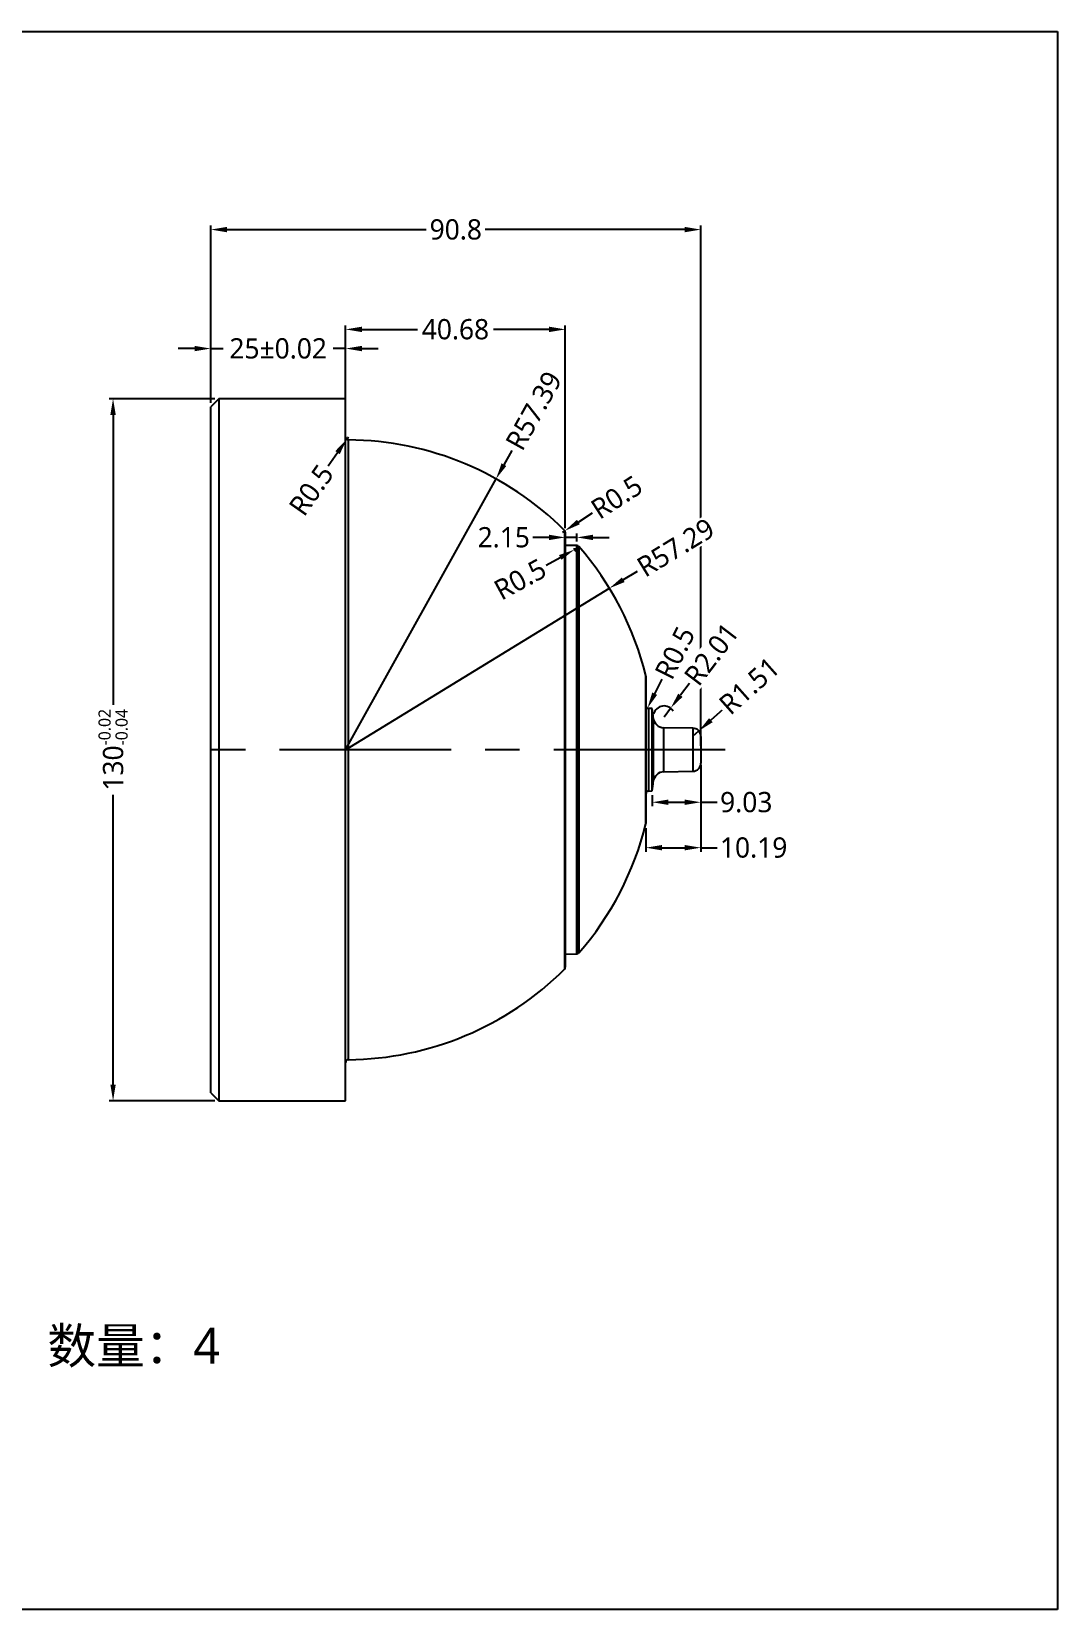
# Model space of a CAD drawing. Header units: millimetres. Extents: x 28 to 1246, y 183 to 662.
# Drawn here: x 1055.7 to 1245.8, y 182.9 to 475.1 of the extents above; entities that cross this region are included whole.
import ezdxf

# ---------------------------------------------------------------- set-up
doc = ezdxf.new("R2010")
doc.units = ezdxf.units.MM
doc.linetypes.add('CENTER', pattern=[50.8, 31.75, -6.35, 6.35, -6.35])
doc.layers.add('1', color=7, linetype='Continuous', true_color=0xffffff)
doc.layers.add('dim', color=82, linetype='Continuous', lineweight=9)
doc.layers.add('moldbase', color=7, linetype='Continuous', lineweight=20)
doc.styles.add('Capful-A', font='')
doc.styles.get("Standard").update_dxf_attribs({"font": 'arial.ttf'})
doc.styles.get('Capful-A').set_extended_font_data('Microsoft YaHei')
doc.dimstyles.new('Capful-A-1.5', dxfattribs={"dimscale": 1.5, "dimtxt": 2.5, "dimasz": 2.5, "dimexe": 1.5, "dimexo": 1, "dimgap": 1.5, "dimtad": 0, "dimdsep": 46, "dimtxsty": 'Capful-A', "dimcen": 0, "dimclrt": 2, "dimazin": 2, "dimtfac": 1, "dimtmove": 0, "dimatfit": 3, "dimfxl": 0, "dimtolj": 1, "dimtzin": 0, "dimarcsym": 0})

# ---------------------------------------------------------------- blocks, each defined once
blk = doc.blocks.new('TK')
for p, q in [((0, 294), (415.8, 294)), ((415.8, 294), (415.8, 0)), ((415.8, 0), (0, 0))]:
    blk.add_line(p, q)
blk = doc.blocks.new('*D104')
at = {"layer": 'Defpoints', "color": 0, "transparency": 16777216}
for p in [(1090.44, 407.11), (1070.85, 277.11), (1090.44, 277.11)]:
    blk.add_point(p, dxfattribs=at)
at = {"layer": 'dim', "color": 0, "lineweight": -2, "transparency": 16777216}
for p, q in [((1089.69, 407.11), (1070.1, 407.11)), ((1070.85, 404.11), (1070.85, 350.44)), ((1070.85, 280.11), (1070.85, 333.78)), ((1089.69, 277.11), (1070.1, 277.11))]:
    blk.add_line(p, q, dxfattribs=at)
at = {"layer": 'dim', "color": 0, "transparency": 16777216}
for points in [[(1070.35, 404.11), (1071.35, 404.11), (1070.85, 407.11)], [(1070.35, 280.11), (1071.35, 280.11), (1070.85, 277.11)]]:
    blk.add_solid(points, dxfattribs=at)
at = {"layer": 'dim', "color": 2, "transparency": 16777216, "insert": (1070.85, 342.11), "char_height": 3.75, "attachment_point": 5, "rotation": 90, "style": 'Capful-A', "bg_fill": 3, "box_fill_scale": 1.1, "bg_fill_color": 256, "bg_fill_true_color": 13158600, "bg_fill_transparency": 0}
blk.add_mtext('\\A1;130{\\H2.25;\\S-0.02^ -0.04;}', dxfattribs=at)
blk = doc.blocks.new('*D105')
at = {"layer": 'Defpoints', "color": 0, "transparency": 16777216}
for p in [(1113.94, 416.4), (1088.94, 405.61), (1113.94, 405.61)]:
    blk.add_point(p, dxfattribs=at)
at = {"layer": 'dim', "color": 0, "lineweight": -2, "transparency": 16777216}
for p, q in [((1085.94, 416.4), (1082.94, 416.4)), ((1088.94, 406.36), (1088.94, 417.15)), ((1088.94, 416.4), (1091.26, 416.4)), ((1113.94, 416.4), (1111.62, 416.4)), ((1113.94, 406.36), (1113.94, 417.15)), ((1116.94, 416.4), (1119.94, 416.4))]:
    blk.add_line(p, q, dxfattribs=at)
at = {"layer": 'dim', "color": 0, "transparency": 16777216}
for points in [[(1085.94, 416.9), (1085.94, 415.9), (1088.94, 416.4)], [(1116.94, 416.9), (1116.94, 415.9), (1113.94, 416.4)]]:
    blk.add_solid(points, dxfattribs=at)
at = {"layer": 'dim', "color": 2, "transparency": 16777216, "insert": (1101.44, 416.4), "char_height": 3.75, "attachment_point": 5, "style": 'Capful-A', "bg_fill": 3, "box_fill_scale": 1.1, "bg_fill_color": 256, "bg_fill_true_color": 13158600, "bg_fill_transparency": 0}
blk.add_mtext('\\A1;25±0.02', dxfattribs=at)
blk = doc.blocks.new('*D106')
at = {"layer": 'Defpoints', "color": 0, "transparency": 16777216}
for p in [(1179.74, 438.43), (1088.94, 405.61), (1179.74, 342.11)]:
    blk.add_point(p, dxfattribs=at)
at = {"layer": 'dim', "color": 0, "lineweight": -2, "transparency": 16777216}
for p, q in [((1088.94, 406.36), (1088.94, 439.18)), ((1091.94, 438.43), (1128.87, 438.43)), ((1176.74, 438.43), (1139.81, 438.43)), ((1179.74, 342.86), (1179.74, 439.18))]:
    blk.add_line(p, q, dxfattribs=at)
at = {"layer": 'dim', "color": 0, "transparency": 16777216}
for points in [[(1091.94, 438.93), (1091.94, 437.93), (1088.94, 438.43)], [(1176.74, 438.93), (1176.74, 437.93), (1179.74, 438.43)]]:
    blk.add_solid(points, dxfattribs=at)
at = {"layer": 'dim', "color": 2, "transparency": 16777216, "insert": (1134.34, 438.43), "char_height": 3.75, "attachment_point": 5, "style": 'Capful-A', "bg_fill": 3, "box_fill_scale": 1.1, "bg_fill_color": 256, "bg_fill_true_color": 13158600, "bg_fill_transparency": 0}
blk.add_mtext('\\A1;90.8', dxfattribs=at)
blk = doc.blocks.new('*D107')
at = {"layer": 'Defpoints', "color": 0, "transparency": 16777216}
for p in [(1179.74, 339.63), (1169.55, 328.37), (1169.55, 323.98)]:
    blk.add_point(p, dxfattribs=at)
at = {"layer": 'dim', "color": 0, "lineweight": -2, "transparency": 16777216}
for p, q in [((1179.74, 338.88), (1179.74, 323.23)), ((1169.55, 327.62), (1169.55, 323.23)), ((1172.55, 323.98), (1176.74, 323.98)), ((1179.74, 323.98), (1182.74, 323.98))]:
    blk.add_line(p, q, dxfattribs=at)
at = {"layer": 'dim', "color": 0, "transparency": 16777216}
for points in [[(1172.55, 324.48), (1172.55, 323.48), (1169.55, 323.98)], [(1176.74, 324.48), (1176.74, 323.48), (1179.74, 323.98)]]:
    blk.add_solid(points, dxfattribs=at)
at = {"layer": 'dim', "color": 2, "transparency": 16777216, "insert": (1189.52, 323.98), "char_height": 3.75, "attachment_point": 5, "style": 'Capful-A', "bg_fill": 3, "box_fill_scale": 1.1, "bg_fill_color": 256, "bg_fill_true_color": 13158600, "bg_fill_transparency": 0}
blk.add_mtext('\\A1;10.19', dxfattribs=at)
blk = doc.blocks.new('*D108')
at = {"layer": 'Defpoints', "color": 0, "transparency": 16777216}
for p in [(1179.74, 339.98), (1170.72, 334.48), (1179.74, 332.39)]:
    blk.add_point(p, dxfattribs=at)
at = {"layer": 'dim', "color": 0, "lineweight": -2, "transparency": 16777216}
for p, q in [((1179.74, 339.23), (1179.74, 331.64)), ((1170.72, 333.73), (1170.72, 331.64)), ((1173.72, 332.39), (1176.74, 332.39)), ((1179.74, 332.39), (1182.74, 332.39))]:
    blk.add_line(p, q, dxfattribs=at)
at = {"layer": 'dim', "color": 0, "transparency": 16777216}
for points in [[(1173.72, 332.89), (1173.72, 331.89), (1170.72, 332.39)], [(1176.74, 332.89), (1176.74, 331.89), (1179.74, 332.39)]]:
    blk.add_solid(points, dxfattribs=at)
at = {"layer": 'dim', "color": 2, "transparency": 16777216, "insert": (1188.15, 332.39), "char_height": 3.75, "attachment_point": 5, "style": 'Capful-A', "bg_fill": 3, "box_fill_scale": 1.1, "bg_fill_color": 256, "bg_fill_true_color": 13158600, "bg_fill_transparency": 0}
blk.add_mtext('\\A1;9.03', dxfattribs=at)
blk = doc.blocks.new('*D109')
at = {"layer": 'Defpoints', "color": 0, "transparency": 16777216}
for p in [(1179.36, 345.6), (1178.24, 344.6)]:
    blk.add_point(p, dxfattribs=at)
at = {"layer": 'dim', "color": 0, "lineweight": -2, "transparency": 16777216}
for p, q in [((1183.84, 349.59), (1181.6, 347.6)), ((1178.24, 344.6), (1179.36, 345.6))]:
    blk.add_line(p, q, dxfattribs=at)
at = {"layer": 'dim', "color": 2, "transparency": 16777216, "insert": (1188.74, 353.95), "char_height": 3.75, "attachment_point": 5, "rotation": 41.6771, "style": 'Capful-A', "bg_fill": 3, "box_fill_scale": 1.1, "bg_fill_color": 256, "bg_fill_true_color": 13158600, "bg_fill_transparency": 0}
blk.add_mtext('\\A1;R1.51', dxfattribs=at)
at = {"layer": 'dim', "color": 0, "transparency": 16777216}
blk.add_solid([(1181.27, 347.97), (1181.93, 347.22), (1179.36, 345.6)], dxfattribs=at)
blk = doc.blocks.new('*D110')
at = {"layer": 'Defpoints', "color": 0, "transparency": 16777216}
for p in [(1172.92, 348.21), (1174.14, 349.81)]:
    blk.add_point(p, dxfattribs=at)
at = {"layer": 'dim', "color": 0, "lineweight": -2, "transparency": 16777216}
for p, q in [((1177.77, 354.59), (1175.95, 352.2)), ((1172.92, 348.21), (1174.14, 349.81))]:
    blk.add_line(p, q, dxfattribs=at)
blk.add_arc((1172.92, 348.21), 2.01, 31.4113, 164.5327, dxfattribs=at)
at = {"layer": 'dim', "color": 2, "transparency": 16777216, "insert": (1181.73, 359.81), "char_height": 3.75, "attachment_point": 5, "rotation": 52.7797, "style": 'Capful-A', "bg_fill": 3, "box_fill_scale": 1.1, "bg_fill_color": 256, "bg_fill_true_color": 13158600, "bg_fill_transparency": 0}
blk.add_mtext('\\A1;R2.01', dxfattribs=at)
at = {"layer": 'dim', "color": 0, "transparency": 16777216}
blk.add_solid([(1175.55, 352.5), (1176.35, 351.9), (1174.14, 349.81)], dxfattribs=at)
blk = doc.blocks.new('*D111')
at = {"layer": 'Defpoints', "color": 0, "transparency": 16777216}
for p in [(1169.85, 349.81), (1170.07, 350.25)]:
    blk.add_point(p, dxfattribs=at)
at = {"layer": 'dim', "color": 0, "lineweight": -2, "transparency": 16777216}
blk.add_line((1172.52, 355.18), (1171.18, 352.49), dxfattribs=at)
at = {"layer": 'dim', "color": 0, "transparency": 16777216}
blk.add_solid([(1170.73, 352.71), (1171.63, 352.27), (1169.85, 349.81)], dxfattribs=at)
at = {"layer": 'dim', "color": 2, "transparency": 16777216, "insert": (1174.95, 360.06), "char_height": 3.75, "attachment_point": 5, "rotation": 63.5333, "style": 'Capful-A', "bg_fill": 3, "box_fill_scale": 1.1, "bg_fill_color": 256, "bg_fill_true_color": 13158600, "bg_fill_transparency": 0}
blk.add_mtext('\\A1;R0.5', dxfattribs=at)
blk = doc.blocks.new('*D112')
at = {"layer": 'Defpoints', "color": 0, "transparency": 16777216}
for p in [(1141.8, 392.28), (1113.94, 342.11)]:
    blk.add_point(p, dxfattribs=at)
at = {"layer": 'dim', "color": 0, "lineweight": -2, "transparency": 16777216}
for p, q in [((1144.72, 397.53), (1143.26, 394.9)), ((1113.94, 342.11), (1141.8, 392.28))]:
    blk.add_line(p, q, dxfattribs=at)
at = {"layer": 'dim', "color": 0, "transparency": 16777216}
blk.add_solid([(1142.82, 395.15), (1143.7, 394.66), (1141.8, 392.28)], dxfattribs=at)
at = {"layer": 'dim', "color": 2, "transparency": 16777216, "insert": (1148.8, 404.88), "char_height": 3.75, "attachment_point": 5, "rotation": 60.9523, "style": 'Capful-A', "bg_fill": 3, "box_fill_scale": 1.1, "bg_fill_color": 256, "bg_fill_true_color": 13158600, "bg_fill_transparency": 0}
blk.add_mtext('\\A1;R57.39', dxfattribs=at)
blk = doc.blocks.new('*D113')
at = {"layer": 'Defpoints', "color": 0, "transparency": 16777216}
for p in [(1162.8, 372.02), (1113.94, 342.11)]:
    blk.add_point(p, dxfattribs=at)
at = {"layer": 'dim', "color": 0, "lineweight": -2, "transparency": 16777216}
for p, q in [((1167.92, 375.15), (1165.36, 373.59)), ((1113.94, 342.11), (1162.8, 372.02))]:
    blk.add_line(p, q, dxfattribs=at)
at = {"layer": 'dim', "color": 2, "transparency": 16777216, "insert": (1175.09, 379.54), "char_height": 3.75, "attachment_point": 5, "rotation": 31.4733, "style": 'Capful-A', "bg_fill": 3, "box_fill_scale": 1.1, "bg_fill_color": 256, "bg_fill_true_color": 13158600, "bg_fill_transparency": 0}
blk.add_mtext('\\A1;R57.29', dxfattribs=at)
at = {"layer": 'dim', "color": 0, "transparency": 16777216}
blk.add_solid([(1165.1, 374.01), (1165.62, 373.16), (1162.8, 372.02)], dxfattribs=at)
blk = doc.blocks.new('*D114')
at = {"layer": 'Defpoints', "color": 0, "transparency": 16777216}
for p in [(1113.94, 419.95), (1113.94, 407.11), (1154.62, 382.38)]:
    blk.add_point(p, dxfattribs=at)
at = {"layer": 'dim', "color": 0, "lineweight": -2, "transparency": 16777216}
for p, q in [((1113.94, 407.86), (1113.94, 420.7)), ((1116.94, 419.95), (1127.26, 419.95)), ((1151.62, 419.95), (1141.3, 419.95)), ((1154.62, 383.13), (1154.62, 420.7))]:
    blk.add_line(p, q, dxfattribs=at)
at = {"layer": 'dim', "color": 0, "transparency": 16777216}
for points in [[(1116.94, 420.45), (1116.94, 419.45), (1113.94, 419.95)], [(1151.62, 420.45), (1151.62, 419.45), (1154.62, 419.95)]]:
    blk.add_solid(points, dxfattribs=at)
at = {"layer": 'dim', "color": 2, "transparency": 16777216, "insert": (1134.28, 419.95), "char_height": 3.75, "attachment_point": 5, "style": 'Capful-A', "bg_fill": 3, "box_fill_scale": 1.1, "bg_fill_color": 256, "bg_fill_true_color": 13158600, "bg_fill_transparency": 0}
blk.add_mtext('\\A1;40.68', dxfattribs=at)
blk = doc.blocks.new('*D115')
at = {"layer": 'Defpoints', "color": 0, "transparency": 16777216}
for p in [(1154.62, 382.38), (1154.62, 381.43), (1156.77, 379.91)]:
    blk.add_point(p, dxfattribs=at)
at = {"layer": 'dim', "color": 0, "lineweight": -2, "transparency": 16777216}
for p, q in [((1151.62, 381.43), (1148.62, 381.43)), ((1154.62, 381.63), (1154.62, 380.68)), ((1156.77, 381.43), (1154.62, 381.43)), ((1156.77, 380.66), (1156.77, 382.18)), ((1159.77, 381.43), (1162.77, 381.43))]:
    blk.add_line(p, q, dxfattribs=at)
at = {"layer": 'dim', "color": 0, "transparency": 16777216}
for points in [[(1151.62, 381.93), (1151.62, 380.93), (1154.62, 381.43)], [(1159.77, 381.93), (1159.77, 380.93), (1156.77, 381.43)]]:
    blk.add_solid(points, dxfattribs=at)
at = {"layer": 'dim', "color": 2, "transparency": 16777216, "insert": (1143.23, 381.43), "char_height": 3.75, "attachment_point": 5, "style": 'Capful-A', "bg_fill": 3, "box_fill_scale": 1.1, "bg_fill_color": 256, "bg_fill_true_color": 13158600, "bg_fill_transparency": 0}
blk.add_mtext('\\A1;2.15', dxfattribs=at)
blk = doc.blocks.new('*D116')
at = {"layer": 'Defpoints', "color": 0, "transparency": 16777216}
for p in [(1154.12, 382.38), (1154.54, 382.65)]:
    blk.add_point(p, dxfattribs=at)
at = {"layer": 'dim', "color": 0, "lineweight": -2, "transparency": 16777216}
for p, q in [((1159.58, 385.91), (1157.06, 384.28)), ((1154.12, 382.38), (1154.54, 382.65))]:
    blk.add_line(p, q, dxfattribs=at)
at = {"layer": 'dim', "color": 2, "transparency": 16777216, "insert": (1164.16, 388.87), "char_height": 3.75, "attachment_point": 5, "rotation": 32.8605, "style": 'Capful-A', "bg_fill": 3, "box_fill_scale": 1.1, "bg_fill_color": 256, "bg_fill_true_color": 13158600, "bg_fill_transparency": 0}
blk.add_mtext('\\A1;R0.5', dxfattribs=at)
at = {"layer": 'dim', "color": 0, "transparency": 16777216}
blk.add_solid([(1156.79, 384.7), (1157.33, 383.86), (1154.54, 382.65)], dxfattribs=at)
blk = doc.blocks.new('*D103')
at = {"layer": 'Defpoints', "color": 0, "transparency": 16777216}
for p in [(1156.32, 379.16), (1156.76, 379.41)]:
    blk.add_point(p, dxfattribs=at)
at = {"layer": 'dim', "color": 0, "lineweight": -2, "transparency": 16777216}
for p, q in [((1151.06, 376.28), (1153.69, 377.72)), ((1156.76, 379.41), (1156.32, 379.16))]:
    blk.add_line(p, q, dxfattribs=at)
blk.add_arc((1156.76, 379.41), 0.503, 174.4733, 294.1621, dxfattribs=at)
at = {"layer": 'dim', "color": 2, "transparency": 16777216, "insert": (1146.27, 373.67), "char_height": 3.75, "attachment_point": 5, "rotation": 28.6887, "style": 'Capful-A', "bg_fill": 3, "box_fill_scale": 1.1, "bg_fill_color": 256, "bg_fill_true_color": 13158600, "bg_fill_transparency": 0}
blk.add_mtext('\\A1;R0.5', dxfattribs=at)
at = {"layer": 'dim', "color": 0, "transparency": 16777216}
blk.add_solid([(1153.45, 378.16), (1153.93, 377.29), (1156.32, 379.16)], dxfattribs=at)
blk = doc.blocks.new('*D117')
at = {"layer": 'Defpoints', "color": 0, "transparency": 16777216}
for p in [(1114.16, 399.59), (1114.44, 400)]:
    blk.add_point(p, dxfattribs=at)
at = {"layer": 'dim', "color": 0, "lineweight": -2, "transparency": 16777216}
for p, q in [((1114.44, 400), (1114.16, 399.59)), ((1110.71, 394.67), (1112.43, 397.13))]:
    blk.add_line(p, q, dxfattribs=at)
at = {"layer": 'dim', "color": 2, "transparency": 16777216, "insert": (1107.59, 390.2), "char_height": 3.75, "attachment_point": 5, "rotation": 55.0065, "style": 'Capful-A', "bg_fill": 3, "box_fill_scale": 1.1, "bg_fill_color": 256, "bg_fill_true_color": 13158600, "bg_fill_transparency": 0}
blk.add_mtext('\\A1;R0.5', dxfattribs=at)
at = {"layer": 'dim', "color": 0, "transparency": 16777216}
blk.add_solid([(1112.02, 397.42), (1112.84, 396.84), (1114.16, 399.59)], dxfattribs=at)

msp = doc.modelspace()

# ---------------------------------------------------------------- linework, layer by layer
at = {"layer": '1', "color": 7, "linetype": 'Continuous'}
for p, q in [((1090.441, 407.113), (1088.941, 405.613)), ((1090.441, 407.113), (1090.441, 277.113)), ((1113.941, 407.113), (1090.441, 407.113)), ((1113.941, 277.113), (1113.941, 407.113)), ((1088.941, 278.613), (1088.941, 405.613)), ((1114.439, 342.113), (1114.439, 399.496)), ((1154.472, 382.736), (1154.472, 342.113)), ((1154.619, 382.382), (1154.619, 301.843)), ((1156.769, 379.908), (1154.619, 379.945)), ((1156.769, 304.317), (1156.769, 379.908)), ((1157.139, 379.735), (1157.139, 304.49)), ((1157.139, 304.49), (1157.139, 379.735)), ((1169.552, 328.367), (1169.552, 355.858)), ((1169.567, 355.738), (1169.567, 328.487)), ((1170.061, 349.753), (1170.061, 334.472)), ((1170.716, 349.741), (1170.061, 349.753)), ((1170.716, 334.484), (1170.716, 349.741)), ((1170.922, 348.002), (1170.922, 336.223)), ((1170.922, 336.223), (1170.922, 348.002)), ((1178.262, 346.105), (1172.886, 346.199)), ((1172.886, 338.026), (1172.886, 346.199)), ((1178.262, 346.105), (1178.262, 338.12)), ((1114.439, 284.729), (1114.439, 342.113)), ((1154.472, 342.113), (1154.472, 301.489)), ((1179.743, 344.598), (1179.743, 339.627)), ((1172.886, 338.026), (1178.262, 338.12)), ((1170.061, 334.472), (1170.716, 334.484)), ((1154.619, 304.28), (1156.769, 304.317)), ((1088.941, 278.613), (1090.441, 277.113)), ((1090.441, 277.113), (1113.941, 277.113))]:
    msp.add_line(p, q, dxfattribs=at)
at = {"layer": '1', "color": 1, "linetype": 'CENTER'}
msp.add_line((1184.262, 342.113), (1084.441, 342.113), dxfattribs=at)
at = {"layer": '1', "color": 7, "linetype": 'Continuous'}
for centre, radius, start, end in [((1114.443, 399.998), 0.503, 180, 269.50263), ((1113.941, 342.113), 57.386, 45.06511, 89.50263), ((1154.119, 382.382), 0.5, 0, 45.06511), ((1156.76, 379.405), 0.503, 41.05356, 89), ((1113.941, 342.113), 57.285, 13.88379, 41.05356), ((1169.064, 355.738), 0.503, 0, 13.88379), ((1170.069, 350.255), 0.503, 180, 269), ((1113.941, 342.113), 57.285, 5.90103, 7.65277), ((1172.922, 348.209), 2.01, 185.90103, 269), ((1178.236, 344.598), 1.508, 0, 89), ((1178.236, 339.627), 1.508, 271, 0), ((1113.941, 342.113), 57.285, 352.34723, 354.09897), ((1172.922, 336.016), 2.01, 91, 174.09897), ((1170.069, 333.97), 0.503, 91, 180), ((1113.941, 342.113), 57.285, 318.94644, 346.11621), ((1169.064, 328.487), 0.503, 346.11621, 0), ((1156.76, 304.82), 0.503, 271, 318.94644), ((1113.941, 342.113), 57.386, 270.49737, 314.93489), ((1154.119, 301.843), 0.5, 314.93489, 0), ((1114.443, 284.227), 0.503, 90.49737, 180)]:
    msp.add_arc(centre, radius, start, end, dxfattribs=at)

# ---------------------------------------------------------------- block references
at = {"xscale": 0.99374397007037, "yscale": 0.99374397007037, "zscale": 0.99374397007037}
msp.add_blockref('TK', (832.603, 182.935), dxfattribs=at)

# ---------------------------------------------------------------- texts
at = {"layer": 'moldbase', "lineweight": 18, "insert": (1058.685, 235.072), "char_height": 6.60933, "attachment_point": 1}
msp.add_mtext_dynamic_manual_height_columns('{\\fMicrosoft YaHei|b0|i0|c134|p34;数量：4}', width=206.9763, gutter_width=0, heights=[16.37], dxfattribs=at)

# ---------------------------------------------------------------- next in the draw order: dimensions: what is measured, and where the dimension line sits
at = {"layer": 'dim'}
dim = msp.add_linear_dim(base=(1070.85, 277.113), p1=(1090.441, 407.113), p2=(1090.441, 277.113), angle=90, dimstyle='Capful-A-1.5', override={"dimasz": 2, "dimexe": 0.49975, "dimexo": 0.49975, "dimgap": 0.49975, "dimtol": 1, "dimlim": 0, "dimtp": -0.02, "dimtm": 0.04, "dimtfac": 0.6, "dimtdec": 2, "dimtolj": 1}, dxfattribs=at)
dim.commit()
dim.dimension.update_dxf_attribs({"geometry": '*D104', "text_midpoint": (1070.85, 342.113)})
dim = msp.add_linear_dim(base=(1169.552, 323.98), p1=(1179.743, 339.627), p2=(1169.552, 328.367), dimstyle='Capful-A-1.5', override={"dimasz": 2, "dimexe": 0.49975, "dimexo": 0.49975, "dimgap": 0.49975}, dxfattribs=at)
dim.commit()
dim.dimension.update_dxf_attribs({"geometry": '*D107', "text_midpoint": (1189.518, 323.98), "dimtype": 160})

# ---------------------------------------------------------------- next in the draw order: dimensions: what is measured, and where the dimension line sits
for base, p1, p2, override, picture, middle in [((1113.941, 416.396), (1088.941, 405.613), (1113.941, 405.613), {"dimasz": 2, "dimexe": 0.49975, "dimexo": 0.49975, "dimgap": 0.49975, "dimtol": 1, "dimlim": 0, "dimtp": 0.02, "dimtm": 0.02, "dimtfac": 1, "dimtdec": 2, "dimtolj": 1}, '*D105', (1101.441, 416.396)), ((1179.743, 332.394), (1170.716, 334.484), (1179.743, 339.984), {"dimasz": 2, "dimexe": 0.49975, "dimexo": 0.49975, "dimgap": 0.49975}, '*D108', (1188.146, 332.394))]:
    dim = msp.add_linear_dim(base=base, p1=p1, p2=p2, dimstyle='Capful-A-1.5', override=override, dxfattribs=at)
    dim.commit()
    dim.dimension.update_dxf_attribs({"geometry": picture, "text_midpoint": middle})

# ---------------------------------------------------------------- next in the draw order: dimensions: what is measured, and where the dimension line sits
dim = msp.add_linear_dim(base=(1179.743, 438.43), p1=(1088.941, 405.613), p2=(1179.743, 342.113), dimstyle='Capful-A-1.5', override={"dimasz": 2, "dimexe": 0.49975, "dimexo": 0.49975, "dimgap": 0.49975}, dxfattribs=at)
dim.commit()
dim.dimension.update_dxf_attribs({"geometry": '*D106', "text_midpoint": (1134.342, 438.43)})

# ---------------------------------------------------------------- next in the draw order: dimensions: what is measured, and where the dimension line sits
for center, mpoint, picture, middle in [((1113.941, 342.113), (1141.804, 392.28), '*D112', (1148.799, 404.876)), ((1178.236, 344.598), (1179.362, 345.6), '*D109', (1188.739, 353.948))]:
    dim = msp.add_radius_dim(center=center, mpoint=mpoint, dimstyle='Capful-A-1.5', override={"dimasz": 2, "dimexe": 0.49975, "dimexo": 0.49975, "dimgap": 0.49975}, dxfattribs=at)
    dim.commit()
    dim.dimension.update_dxf_attribs({"geometry": picture, "text_midpoint": middle})

# ---------------------------------------------------------------- next in the draw order: dimensions: what is measured, and where the dimension line sits
dim = msp.add_radius_dim(center=(1172.922, 348.209), mpoint=(1174.137, 349.809), dimstyle='Capful-A-1.5', override={"dimasz": 2, "dimexe": 0.49975, "dimexo": 0.49975, "dimgap": 0.49975}, dxfattribs=at)
dim.commit()
dim.dimension.update_dxf_attribs({"geometry": '*D110', "text_midpoint": (1181.732, 359.807)})

# ---------------------------------------------------------------- next in the draw order: dimensions: what is measured, and where the dimension line sits
dim = msp.add_radius_dim(center=(1170.069, 350.255), mpoint=(1169.845, 349.805), dimstyle='Capful-A-1.5', override={"dimasz": 2, "dimexe": 0.49975, "dimexo": 0.49975, "dimgap": 0.49975}, dxfattribs=at)
dim.commit()
dim.dimension.update_dxf_attribs({"geometry": '*D111', "text_midpoint": (1174.949, 360.057), "dimtype": 164})

# ---------------------------------------------------------------- next in the draw order: dimensions: what is measured, and where the dimension line sits
dim = msp.add_radius_dim(center=(1113.9407, 342.1125), mpoint=(1162.7982, 372.0211), dimstyle='Capful-A-1.5', override={"dimasz": 2, "dimexe": 0.49975, "dimexo": 0.49975, "dimgap": 0.49975}, dxfattribs=at)
dim.commit()
dim.dimension.update_dxf_attribs({"geometry": '*D113', "text_midpoint": (1175.0867, 379.5436)})

# ---------------------------------------------------------------- next in the draw order: dimensions: what is measured, and where the dimension line sits
dim = msp.add_linear_dim(base=(1113.941, 419.953), p1=(1154.619, 382.382), p2=(1113.941, 407.113), dimstyle='Capful-A-1.5', override={"dimasz": 2, "dimexe": 0.49975, "dimexo": 0.49975, "dimgap": 0.49975}, dxfattribs=at)
dim.commit()
dim.dimension.update_dxf_attribs({"geometry": '*D114', "text_midpoint": (1134.28, 419.953), "dimtype": 160})

# ---------------------------------------------------------------- next in the draw order: dimensions: what is measured, and where the dimension line sits
dim = msp.add_radius_dim(center=(1114.443, 399.998), mpoint=(1114.155, 399.587), dimstyle='Capful-A-1.5', override={"dimasz": 2, "dimexe": 0.49975, "dimexo": 0.49975, "dimgap": 0.49975}, dxfattribs=at)
dim.commit()
dim.dimension.update_dxf_attribs({"geometry": '*D117', "text_midpoint": (1107.587, 390.205)})
dim = msp.add_linear_dim(base=(1154.619, 381.43), p1=(1156.769, 379.908), p2=(1154.619, 382.382), dimstyle='Capful-A-1.5', override={"dimasz": 2, "dimexe": 0.49975, "dimexo": 0.49975, "dimgap": 0.49975}, dxfattribs=at)
dim.commit()
dim.dimension.update_dxf_attribs({"geometry": '*D115', "text_midpoint": (1143.233, 381.43)})

# ---------------------------------------------------------------- next in the draw order: dimensions: what is measured, and where the dimension line sits
for center, mpoint, picture, middle in [((1154.119, 382.382), (1154.539, 382.654), '*D116', (1164.159, 388.868)), ((1156.76, 379.405), (1156.319, 379.164), '*D103', (1146.273, 373.666))]:
    dim = msp.add_radius_dim(center=center, mpoint=mpoint, dimstyle='Capful-A-1.5', override={"dimasz": 2, "dimexe": 0.49975, "dimexo": 0.49975, "dimgap": 0.49975}, dxfattribs=at)
    dim.commit()
    dim.dimension.update_dxf_attribs({"geometry": picture, "text_midpoint": middle})

doc.saveas('drawing.dxf')
